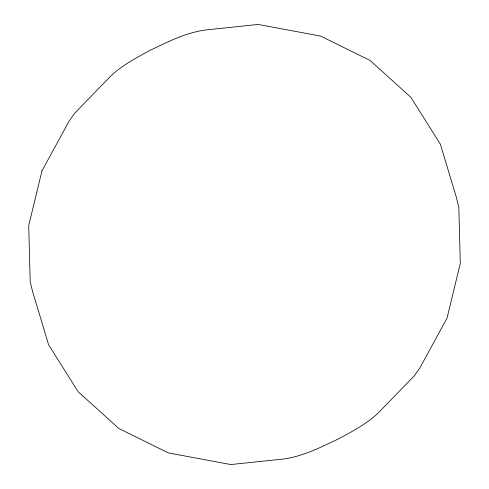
<?xml version="1.0" encoding="UTF-8"?>
<svg xmlns="http://www.w3.org/2000/svg" width="489" height="489" viewBox="0 0 489 489"><rect width="100%" height="100%" fill="white"/><g stroke="black" fill="none" stroke-linecap="round" stroke-linejoin="round"><path stroke-width="0.73" d="M41.95 170.936L28.717 225.582L30.19 281.511L32.451 291.028L48.607 344.776L78.112 391.689L118.955 428.566L168.357 452.906L230.796 464.55L283.064 459.061C302.825 456.506 320.931 447.209 338.724 438.767C352.52 431.335 366.622 423.877 378.119 413.071L414.427 375.699L420.008 367.691L447.05 318.064L460.283 263.418L458.81 207.489L456.549 197.972L440.393 144.224L410.888 97.311L370.045 60.434L320.643 36.094L258.204 24.45L205.936 29.939C186.175 32.494 168.069 41.791 150.276 50.233C136.48 57.665 122.378 65.123 110.881 75.929L74.572 113.301L68.992 121.309L41.95 170.936"/></g></svg>
